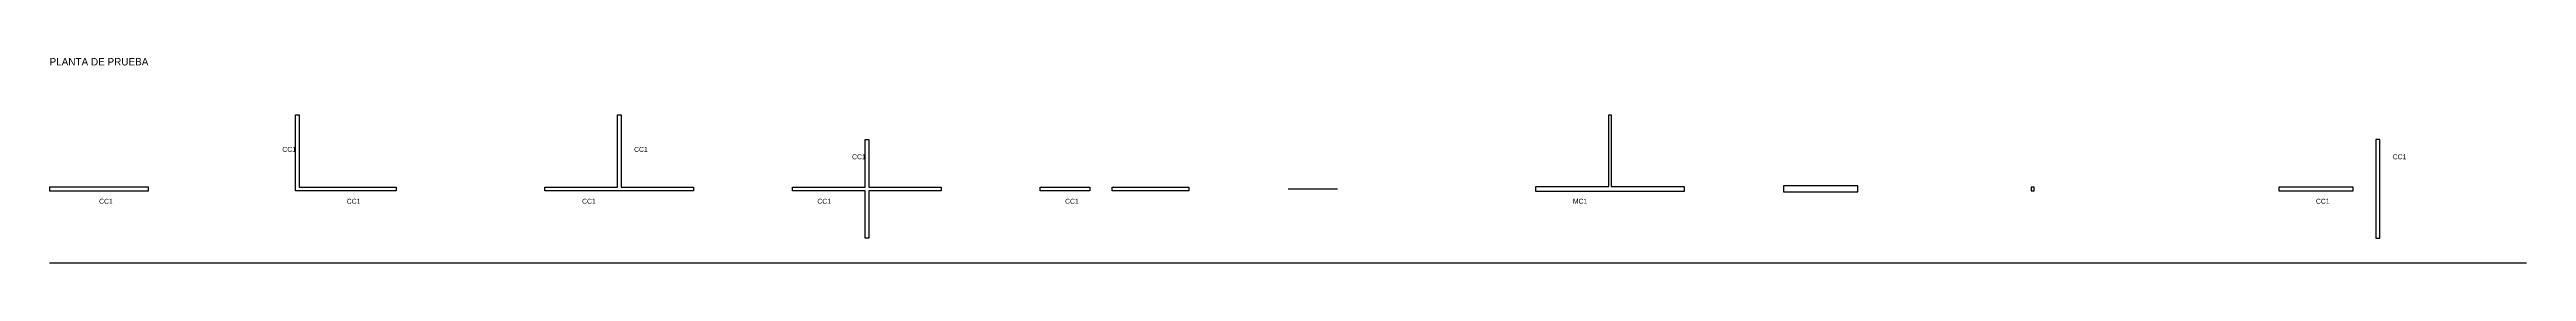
# Model space of a CAD drawing. Header units: metres. Extents: x 0 to 100, y -3 to 5.
import ezdxf

# ---------------------------------------------------------------- set-up
doc = ezdxf.new("R2010")
doc.units = ezdxf.units.M
doc.layers.add('A-MURO', color=7, linetype='Continuous')
doc.layers.add('A-TEXTO', color=3, linetype='Continuous')

msp = doc.modelspace()

# ---------------------------------------------------------------- linework, layer by layer
msp.add_line((0, -3), (100, -3))
at = {"layer": 'A-MURO'}
for p, q in [((62.95, 0.1), (62.95, 3)), ((62.95, 3), (63.05, 3)), ((63.05, 3), (63.05, 0.1)), ((4, 0.075), (0, 0.075)), ((0, 0.075), (0, -0.075)), ((4, -0.075), (4, 0.075)), ((40, 0.075), (42, 0.075)), ((40, -0.075), (40, 0.075)), ((42, 0.075), (42, -0.075)), ((42.9, 0.075), (46, 0.075)), ((42.9, -0.075), (42.9, 0.075)), ((46, 0.075), (46, -0.075)), ((50, 0), (52, 0)), ((60, -0.1), (60, 0.1)), ((60, 0.1), (62.95, 0.1)), ((63.05, 0.1), (66, 0.1)), ((66, 0.1), (66, -0.1)), ((73, 0.125), (70, 0.125)), ((70, 0.125), (70, -0.125)), ((73, -0.125), (73, 0.125)), ((93, 0.075), (90, 0.075)), ((90, 0.075), (90, -0.075)), ((93, -0.075), (93, 0.075)), ((0, -0.075), (4, -0.075)), ((42, -0.075), (40, -0.075)), ((46, -0.075), (42.9, -0.075)), ((66, -0.1), (60, -0.1)), ((70, -0.125), (73, -0.125)), ((90, -0.075), (93, -0.075))]:
    msp.add_line(p, q, dxfattribs=at)
for points in [[(9.925, -0.075), (9.925, 0.075), (9.925, 3), (10.075, 3), (10.075, 0.075), (14, 0.075), (14, -0.075), (10.075, -0.075)], [(26, 0.075), (26, -0.075), (20, -0.075), (20, 0.075), (22.925, 0.075), (22.925, 3), (23.075, 3), (23.075, 0.075)], [(30, -0.075), (30, 0.075), (32.925, 0.075), (32.925, 2), (33.075, 2), (33.075, 0.075), (36, 0.075), (36, -0.075), (33.075, -0.075), (33.075, -2), (32.925, -2), (32.925, -0.075)], [(93.925, -2), (94.075, -2), (94.075, 2), (93.925, 2)], [(80, -0.075), (80.12, -0.075), (80.12, 0.075), (80, 0.075)]]:
    msp.add_lwpolyline(points, close=True, dxfattribs=at)

# ---------------------------------------------------------------- texts
at = {"layer": 'A-TEXTO'}
msp.add_text('PLANTA DE PRUEBA', height=0.3, dxfattribs=at).set_placement((0, 5))
at = {"layer": 'A-TEXTO-CIM'}
for s, p in [('CC1', (9.4, 1.5)), ('CC1', (23.6, 1.5)), ('CC1', (32.4, 1.2)), ('CC1', (94.6, 1.2)), ('CC1', (2, -0.6)), ('CC1', (12, -0.6)), ('CC1', (21.5, -0.6)), ('CC1', (31, -0.6)), ('CC1', (41, -0.6)), ('MC1', (61.5, -0.6)), ('CC1', (91.5, -0.6))]:
    msp.add_text(s, height=0.2, dxfattribs=at).set_placement(p)

doc.saveas('drawing.dxf')
